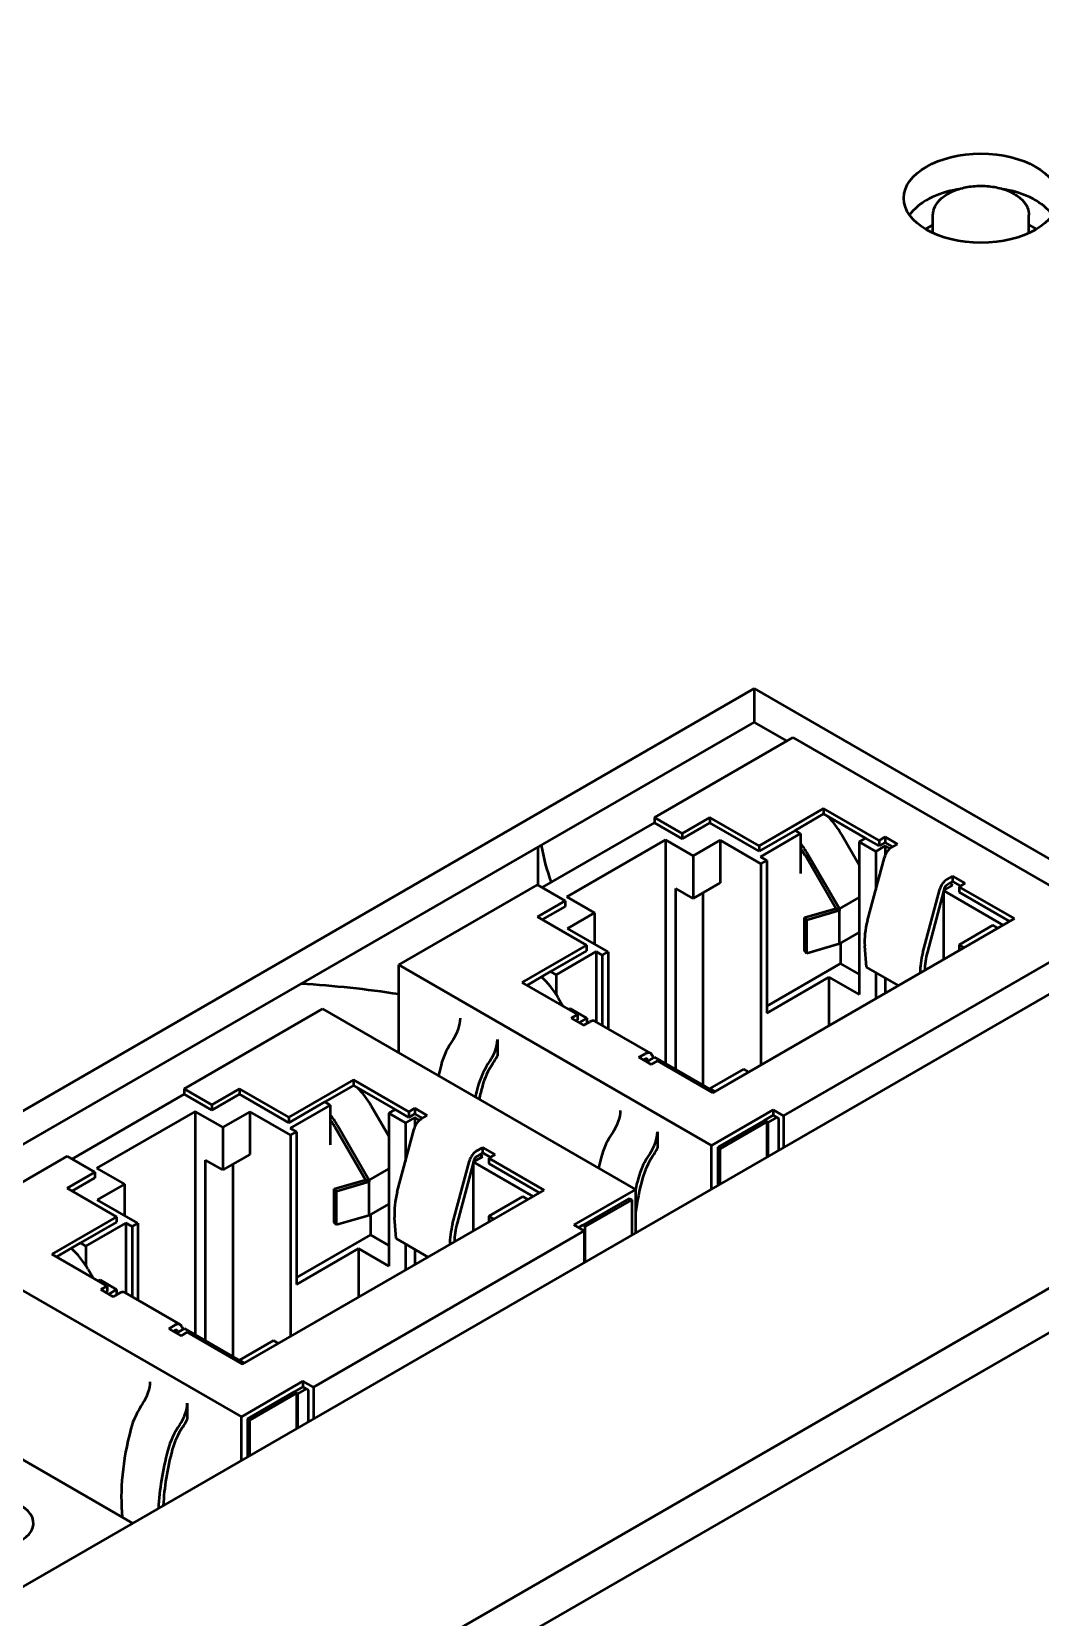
# Model space of a CAD drawing. Header units: millimetres. Extents: x 2121 to 4904, y 892 to 1933.
# Drawn here: x 3100.42 to 3122.49, y 1681.25 to 1715.95 of the extents above; entities that cross this region are included whole.
import ezdxf

# ---------------------------------------------------------------- set-up
doc = ezdxf.new("R2010")
doc.units = ezdxf.units.MM
doc.header["$LTSCALE"] = 1.8
doc.layers.add('외형선(ISO)', color=7, linetype='Continuous', lineweight=50)

msp = doc.modelspace()

# ---------------------------------------------------------------- linework, layer by layer
at = {"layer": '외형선(ISO)', "color": 7}
for p, q in [((3069.485, 1657.741), (3170.301, 1715.947)), ((3070.333, 1657.251), (3171.149, 1715.457)), ((3120.142, 1711.541), (3120.142, 1711.936)), ((3122.242, 1711.541), (3122.242, 1711.936)), ((3119.978, 1711.627), (3120.142, 1711.722)), ((3122.242, 1711.722), (3122.406, 1711.627)), ((3151.368, 1705.016), (3101.782, 1676.388)), ((3096.081, 1689.937), (3116.233, 1701.572)), ((3116.233, 1701.572), (3125.249, 1696.367)), ((3116.233, 1701.572), (3116.233, 1700.837)), ((3116.233, 1700.837), (3096.717, 1689.569)), ((3116.944, 1700.427), (3116.233, 1700.837)), ((3114.046, 1698.754), (3117.077, 1700.503)), ((3117.077, 1700.503), (3123.919, 1696.553)), ((3117.75, 1698.948), (3116.336, 1698.131)), ((3118.962, 1698.248), (3117.75, 1698.948)), ((3117.75, 1698.948), (3117.75, 1698.828)), ((3111.59, 1697.216), (3114.046, 1698.634)), ((3114.046, 1698.754), (3114.652, 1698.404)), ((3114.046, 1698.754), (3114.046, 1698.634)), ((3114.652, 1698.284), (3114.046, 1698.634)), ((3115.258, 1698.754), (3114.652, 1698.404)), ((3115.258, 1698.634), (3114.652, 1698.284)), ((3116.336, 1698.131), (3115.258, 1698.754)), ((3115.258, 1698.754), (3115.258, 1698.634)), ((3116.336, 1698.012), (3115.258, 1698.634)), ((3117.75, 1698.828), (3117.124, 1698.467)), ((3117.75, 1698.828), (3118.666, 1698.299)), ((3114.288, 1698.26), (3112.133, 1697.016)), ((3114.894, 1697.911), (3114.288, 1698.26)), ((3114.288, 1698.26), (3114.288, 1693.369)), ((3114.652, 1698.404), (3114.652, 1698.284)), ((3115.487, 1698.253), (3114.894, 1697.911)), ((3115.487, 1698.253), (3116.376, 1697.739)), ((3115.487, 1698.253), (3115.487, 1697.319)), ((3117.124, 1698.467), (3116.336, 1698.012)), ((3117.245, 1698.397), (3116.369, 1697.891)), ((3117.245, 1698.397), (3117.124, 1698.467)), ((3117.245, 1698.397), (3117.245, 1697.528)), ((3118.14, 1698.384), (3118.525, 1697.718)), ((3118.525, 1698.218), (3118.666, 1698.299)), ((3118.888, 1698.008), (3118.525, 1698.218)), ((3118.525, 1698.218), (3118.525, 1697.002)), ((3118.962, 1698.128), (3118.666, 1698.299)), ((3119.097, 1698.326), (3118.962, 1698.248)), ((3118.962, 1698.248), (3118.962, 1698.128)), ((3119.097, 1698.206), (3118.962, 1698.128)), ((3119.366, 1698.17), (3119.097, 1698.326)), ((3119.097, 1698.326), (3119.097, 1698.206)), ((3119.263, 1698.11), (3119.097, 1698.206)), ((3111.504, 1697.266), (3111.504, 1698.106)), ((3114.894, 1697.911), (3114.894, 1696.977)), ((3116.336, 1698.131), (3116.336, 1698.012)), ((3116.369, 1697.891), (3116.504, 1697.813)), ((3118.013, 1696.761), (3117.342, 1697.924)), ((3117.399, 1697.957), (3118.094, 1696.753)), ((3118.709, 1696.497), (3119.078, 1697.879)), ((3119.097, 1698.128), (3118.888, 1698.008)), ((3118.888, 1698.008), (3118.888, 1697.169)), ((3119.199, 1698.07), (3119.097, 1698.128)), ((3119.097, 1698.128), (3119.097, 1697.934)), ((3119.232, 1698.093), (3119.366, 1698.17)), ((3116.376, 1697.739), (3116.504, 1697.813)), ((3116.376, 1697.739), (3116.376, 1693.333)), ((3116.504, 1697.813), (3116.504, 1694.469)), ((3108.455, 1695.526), (3111.486, 1697.276)), ((3111.486, 1697.276), (3112.092, 1696.926)), ((3114.894, 1696.977), (3114.517, 1697.195)), ((3114.517, 1693.236), (3114.517, 1697.195)), ((3115.487, 1697.319), (3114.894, 1696.977)), ((3119.921, 1695.797), (3120.29, 1697.179)), ((3120.37, 1697.152), (3120.579, 1697.273)), ((3120.387, 1697.194), (3120.377, 1697.156)), ((3120.444, 1697.393), (3120.579, 1697.47)), ((3120.511, 1697.312), (3120.444, 1697.273)), ((3120.511, 1697.312), (3120.579, 1697.351)), ((3120.579, 1697.273), (3120.511, 1697.312)), ((3120.579, 1697.351), (3120.579, 1697.47)), ((3120.848, 1697.315), (3120.579, 1697.47)), ((3120.744, 1697.255), (3120.579, 1697.351)), ((3120.714, 1697.237), (3120.848, 1697.315)), ((3121.926, 1696.537), (3120.714, 1697.237)), ((3120.714, 1697.237), (3120.714, 1697.117)), ((3112.092, 1696.926), (3111.486, 1696.576)), ((3112.092, 1696.926), (3112.092, 1696.806)), ((3112.133, 1697.016), (3112.739, 1696.666)), ((3115.11, 1697.102), (3115.11, 1692.894)), ((3118.094, 1696.753), (3118.525, 1697.002)), ((3118.525, 1697.002), (3118.525, 1696.232)), ((3120.37, 1697.129), (3120.019, 1695.812)), ((3121.681, 1696.396), (3120.37, 1697.152)), ((3120.37, 1697.152), (3120.37, 1695.639)), ((3121.822, 1696.477), (3120.714, 1697.117)), ((3111.486, 1696.576), (3112.564, 1695.954)), ((3112.092, 1696.806), (3111.59, 1696.516)), ((3112.739, 1696.666), (3112.146, 1696.324)), ((3112.739, 1696.666), (3112.739, 1695.982)), ((3115.325, 1692.726), (3121.926, 1696.537)), ((3117.33, 1696.561), (3118.013, 1696.761)), ((3117.38, 1696.505), (3117.33, 1696.561)), ((3117.33, 1695.83), (3117.33, 1696.561)), ((3118.094, 1696.715), (3117.38, 1696.505)), ((3117.38, 1695.774), (3117.38, 1696.505)), ((3118.094, 1696.715), (3118.013, 1696.761)), ((3118.094, 1696.753), (3118.094, 1696.715)), ((3118.094, 1695.984), (3118.094, 1696.715)), ((3125.249, 1696.367), (3069.034, 1663.911)), ((3113.035, 1695.811), (3112.146, 1696.324)), ((3118.094, 1695.984), (3118.525, 1696.232)), ((3118.525, 1696.232), (3118.525, 1694.874)), ((3121.454, 1696.394), (3120.714, 1695.966)), ((3121.566, 1696.329), (3121.454, 1696.394)), ((3112.564, 1695.954), (3111.15, 1695.137)), ((3112.564, 1695.834), (3111.776, 1695.379)), ((3111.897, 1695.309), (3112.773, 1695.815)), ((3112.564, 1695.954), (3112.564, 1695.834)), ((3112.907, 1695.737), (3112.773, 1695.815)), ((3112.773, 1695.815), (3112.773, 1694.279)), ((3112.907, 1695.737), (3113.035, 1695.811)), ((3113.035, 1695.811), (3113.035, 1694.127)), ((3117.38, 1695.774), (3117.33, 1695.83)), ((3118.094, 1695.984), (3117.38, 1695.774)), ((3118.12, 1695.999), (3118.12, 1695.558)), ((3118.688, 1695.477), (3118.65, 1695.94)), ((3120.714, 1695.966), (3120.825, 1695.902)), ((3120.714, 1695.966), (3120.714, 1695.837)), ((3108.455, 1695.526), (3115.298, 1691.575)), ((3108.455, 1693.601), (3108.455, 1695.526)), ((3112.907, 1695.737), (3112.907, 1694.201)), ((3118.12, 1695.558), (3116.504, 1694.625)), ((3116.874, 1692.221), (3122.801, 1695.643)), ((3118.525, 1695.325), (3118.12, 1695.558)), ((3119.389, 1695.072), (3118.688, 1695.477)), ((3111.15, 1695.137), (3112.362, 1694.437)), ((3111.253, 1695.077), (3111.776, 1695.379)), ((3111.897, 1695.309), (3111.776, 1695.379)), ((3111.897, 1695.309), (3111.897, 1694.883)), ((3117.865, 1695.255), (3116.504, 1694.469)), ((3117.865, 1695.255), (3117.865, 1694.192)), ((3117.865, 1695.255), (3118.525, 1694.874)), ((3118.888, 1695.361), (3118.888, 1694.783)), ((3119.097, 1695.241), (3119.097, 1694.904)), ((3111.943, 1694.807), (3112.054, 1694.615)), ((3103.757, 1692.814), (3106.788, 1694.563)), ((3106.788, 1694.563), (3113.631, 1690.613)), ((3112.169, 1694.548), (3112.207, 1694.57)), ((3112.207, 1694.57), (3112.571, 1694.36)), ((3112.362, 1694.437), (3112.227, 1694.359)), ((3112.362, 1694.437), (3112.362, 1694.317)), ((3112.227, 1694.359), (3112.497, 1694.204)), ((3112.362, 1694.317), (3112.331, 1694.3)), ((3112.571, 1694.36), (3112.398, 1694.261)), ((3112.497, 1694.204), (3112.631, 1694.282)), ((3112.571, 1694.36), (3112.571, 1694.247)), ((3113.96, 1693.593), (3112.747, 1694.293)), ((3110.611, 1693.893), (3110.611, 1693.538)), ((3113.709, 1693.504), (3113.844, 1693.582)), ((3113.709, 1693.504), (3113.978, 1693.348)), ((3113.844, 1693.462), (3113.813, 1693.444)), ((3113.88, 1693.405), (3114.052, 1693.505)), ((3113.91, 1693.423), (3113.9, 1693.449)), ((3113.978, 1693.348), (3114.113, 1693.426)), ((3113.998, 1693.546), (3114.021, 1693.487)), ((3115.363, 1692.748), (3114.052, 1693.505)), ((3114.113, 1693.426), (3115.325, 1692.726)), ((3107.462, 1693.008), (3106.047, 1692.191)), ((3108.674, 1692.308), (3107.462, 1693.008)), ((3107.462, 1693.008), (3107.462, 1692.888)), ((3115.999, 1693.244), (3115.258, 1692.817)), ((3115.999, 1693.244), (3116.111, 1693.18)), ((3101.302, 1691.276), (3103.757, 1692.694)), ((3103.757, 1692.814), (3104.363, 1692.464)), ((3103.757, 1692.814), (3103.757, 1692.694)), ((3104.363, 1692.344), (3103.757, 1692.694)), ((3104.97, 1692.814), (3104.363, 1692.464)), ((3104.97, 1692.694), (3104.363, 1692.344)), ((3106.047, 1692.191), (3104.97, 1692.814)), ((3104.97, 1692.814), (3104.97, 1692.694)), ((3106.047, 1692.072), (3104.97, 1692.694)), ((3107.462, 1692.888), (3106.835, 1692.527)), ((3107.462, 1692.888), (3108.378, 1692.359)), ((3115.258, 1692.817), (3115.37, 1692.752)), ((3115.258, 1692.809), (3115.258, 1692.817)), ((3104, 1692.32), (3101.844, 1691.076)), ((3104.606, 1691.971), (3104, 1692.32)), ((3104, 1692.32), (3104, 1687.429)), ((3104.363, 1692.464), (3104.363, 1692.344)), ((3105.199, 1692.313), (3104.606, 1691.971)), ((3105.199, 1692.313), (3106.088, 1691.799)), ((3105.199, 1692.313), (3105.199, 1691.379)), ((3106.835, 1692.527), (3106.047, 1692.072)), ((3106.956, 1692.457), (3106.081, 1691.951)), ((3106.956, 1692.457), (3106.835, 1692.527)), ((3106.956, 1692.457), (3106.956, 1691.588)), ((3107.851, 1692.444), (3108.236, 1691.778)), ((3108.236, 1692.278), (3108.378, 1692.359)), ((3108.674, 1692.188), (3108.378, 1692.359)), ((3108.809, 1692.386), (3108.674, 1692.308)), ((3108.674, 1692.308), (3108.674, 1692.188)), ((3109.078, 1692.23), (3108.809, 1692.386)), ((3108.809, 1692.386), (3108.809, 1692.266)), ((3115.298, 1691.575), (3116.645, 1692.353)), ((3116.645, 1692.353), (3116.645, 1692.233)), ((3116.874, 1692.221), (3116.645, 1692.353)), ((3104.606, 1691.971), (3104.606, 1691.037)), ((3106.047, 1692.191), (3106.047, 1692.072)), ((3107.724, 1690.821), (3107.053, 1691.984)), ((3107.11, 1692.017), (3107.805, 1690.813)), ((3108.6, 1692.068), (3108.236, 1692.278)), ((3108.236, 1692.278), (3108.236, 1691.062)), ((3108.809, 1692.188), (3108.6, 1692.068)), ((3108.6, 1692.068), (3108.6, 1691.229)), ((3108.809, 1692.266), (3108.674, 1692.188)), ((3108.974, 1692.17), (3108.809, 1692.266)), ((3108.91, 1692.13), (3108.809, 1692.188)), ((3108.809, 1692.188), (3108.809, 1691.994)), ((3108.943, 1692.153), (3109.078, 1692.23)), ((3116.45, 1692.12), (3115.433, 1691.533)), ((3116.504, 1692.089), (3115.487, 1691.502)), ((3116.645, 1692.233), (3116.45, 1692.12)), ((3116.45, 1692.12), (3116.504, 1692.089)), ((3116.457, 1692.124), (3116.538, 1692.078)), ((3116.504, 1692.089), (3116.504, 1691.318)), ((3116.538, 1692.078), (3116.726, 1692.187)), ((3116.538, 1691.337), (3116.538, 1692.078)), ((3116.645, 1692.233), (3116.771, 1692.161)), ((3116.771, 1691.472), (3116.771, 1692.161)), ((3116.874, 1692.221), (3116.874, 1691.532)), ((3106.081, 1691.951), (3106.216, 1691.873)), ((3106.088, 1691.799), (3106.216, 1691.873)), ((3106.088, 1691.799), (3106.088, 1687.393)), ((3106.216, 1691.873), (3106.216, 1688.529)), ((3108.421, 1690.557), (3108.789, 1691.939)), ((3114.113, 1691.871), (3114.113, 1691.516)), ((3098.167, 1689.586), (3101.198, 1691.336)), ((3101.198, 1691.336), (3101.804, 1690.986)), ((3105.199, 1691.379), (3104.606, 1691.037)), ((3110.082, 1691.212), (3110.29, 1691.333)), ((3110.156, 1691.453), (3110.29, 1691.53)), ((3110.223, 1691.372), (3110.156, 1691.333)), ((3110.223, 1691.372), (3110.29, 1691.411)), ((3110.29, 1691.333), (3110.223, 1691.372)), ((3110.29, 1691.411), (3110.29, 1691.53)), ((3110.56, 1691.375), (3110.29, 1691.53)), ((3110.456, 1691.315), (3110.29, 1691.411)), ((3110.425, 1691.297), (3110.56, 1691.375)), ((3111.637, 1690.597), (3110.425, 1691.297)), ((3110.425, 1691.297), (3110.425, 1691.177)), ((3115.298, 1690.622), (3115.298, 1691.575)), ((3115.433, 1691.533), (3115.433, 1690.699)), ((3115.433, 1691.533), (3115.487, 1691.502)), ((3115.487, 1690.731), (3115.487, 1691.502)), ((3101.804, 1690.986), (3101.198, 1690.636)), ((3101.804, 1690.986), (3101.804, 1690.866)), ((3101.844, 1691.076), (3102.451, 1690.726)), ((3104.606, 1691.037), (3104.229, 1691.255)), ((3104.229, 1687.296), (3104.229, 1691.255)), ((3104.821, 1691.162), (3104.821, 1686.954)), ((3107.805, 1690.813), (3108.236, 1691.062)), ((3108.236, 1691.062), (3108.236, 1690.292)), ((3109.633, 1689.857), (3110.001, 1691.239)), ((3110.082, 1691.189), (3109.73, 1689.872)), ((3111.392, 1690.456), (3110.082, 1691.212)), ((3110.082, 1691.212), (3110.082, 1689.699)), ((3110.099, 1691.254), (3110.089, 1691.216)), ((3111.534, 1690.537), (3110.425, 1691.177)), ((3101.198, 1690.636), (3102.276, 1690.014)), ((3101.804, 1690.866), (3101.302, 1690.576)), ((3102.451, 1690.726), (3101.858, 1690.384)), ((3102.451, 1690.726), (3102.451, 1690.042)), ((3105.037, 1686.786), (3111.637, 1690.597)), ((3107.042, 1690.621), (3107.724, 1690.821)), ((3107.091, 1690.565), (3107.042, 1690.621)), ((3107.042, 1689.89), (3107.042, 1690.621)), ((3107.805, 1690.775), (3107.091, 1690.565)), ((3107.091, 1689.834), (3107.091, 1690.565)), ((3107.805, 1690.775), (3107.724, 1690.821)), ((3107.805, 1690.813), (3107.805, 1690.775)), ((3107.805, 1690.044), (3107.805, 1690.775)), ((3113.631, 1690.613), (3112.284, 1689.835)), ((3113.631, 1690.613), (3113.631, 1689.659)), ((3102.747, 1689.871), (3101.858, 1690.384)), ((3107.805, 1690.044), (3108.236, 1690.292)), ((3108.236, 1690.292), (3108.236, 1688.934)), ((3111.166, 1690.454), (3110.425, 1690.026)), ((3111.278, 1690.389), (3111.166, 1690.454)), ((3113.496, 1690.415), (3112.479, 1689.828)), ((3113.55, 1690.384), (3112.533, 1689.797)), ((3113.496, 1690.415), (3113.55, 1690.384)), ((3113.55, 1690.384), (3113.55, 1689.612)), ((3102.276, 1690.014), (3100.861, 1689.197)), ((3102.276, 1689.894), (3101.488, 1689.439)), ((3101.609, 1689.369), (3102.484, 1689.875)), ((3102.276, 1690.014), (3102.276, 1689.894)), ((3102.619, 1689.797), (3102.484, 1689.875)), ((3102.484, 1689.875), (3102.484, 1688.339)), ((3102.619, 1689.797), (3102.747, 1689.871)), ((3102.747, 1689.871), (3102.747, 1688.187)), ((3107.091, 1689.834), (3107.042, 1689.89)), ((3107.805, 1690.044), (3107.091, 1689.834)), ((3107.832, 1690.059), (3107.832, 1689.618)), ((3108.4, 1689.537), (3108.362, 1690)), ((3110.425, 1690.026), (3110.537, 1689.962)), ((3110.425, 1690.026), (3110.425, 1689.897)), ((3098.167, 1689.586), (3105.01, 1685.635)), ((3102.619, 1689.797), (3102.619, 1688.261)), ((3107.832, 1689.618), (3106.216, 1688.685)), ((3106.586, 1686.281), (3112.513, 1689.703)), ((3108.236, 1689.385), (3107.832, 1689.618)), ((3109.1, 1689.132), (3108.4, 1689.537)), ((3112.513, 1689.703), (3112.284, 1689.835)), ((3112.479, 1689.828), (3112.388, 1689.775)), ((3112.479, 1689.828), (3112.533, 1689.797)), ((3112.513, 1689.703), (3112.513, 1689.014)), ((3112.533, 1689.025), (3112.533, 1689.797)), ((3100.861, 1689.197), (3102.073, 1688.497)), ((3100.965, 1689.137), (3101.488, 1689.439)), ((3101.609, 1689.369), (3101.488, 1689.439)), ((3101.609, 1689.369), (3101.609, 1688.943)), ((3107.576, 1689.315), (3106.216, 1688.529)), ((3107.576, 1689.315), (3107.576, 1688.252)), ((3107.576, 1689.315), (3108.236, 1688.934)), ((3108.6, 1689.421), (3108.6, 1688.843)), ((3108.809, 1689.301), (3108.809, 1688.964)), ((3101.655, 1688.867), (3101.766, 1688.675)), ((3101.881, 1688.608), (3101.919, 1688.63)), ((3101.919, 1688.63), (3102.282, 1688.42)), ((3102.073, 1688.497), (3101.939, 1688.419)), ((3102.073, 1688.497), (3102.073, 1688.377)), ((3101.939, 1688.419), (3102.208, 1688.264)), ((3102.073, 1688.377), (3102.042, 1688.36)), ((3102.282, 1688.42), (3102.11, 1688.321)), ((3102.208, 1688.264), (3102.343, 1688.342)), ((3102.282, 1688.42), (3102.282, 1688.307)), ((3103.671, 1687.653), (3102.459, 1688.353)), ((3103.421, 1687.564), (3103.555, 1687.642)), ((3103.421, 1687.564), (3103.69, 1687.408)), ((3103.555, 1687.522), (3103.524, 1687.504)), ((3103.592, 1687.465), (3103.764, 1687.565)), ((3103.622, 1687.483), (3103.612, 1687.509)), ((3103.69, 1687.408), (3103.825, 1687.486)), ((3103.709, 1687.606), (3103.732, 1687.547)), ((3105.075, 1686.808), (3103.764, 1687.565)), ((3103.825, 1687.486), (3105.037, 1686.786)), ((3105.71, 1687.304), (3104.97, 1686.876)), ((3105.71, 1687.304), (3105.822, 1687.24)), ((3104.97, 1686.876), (3105.081, 1686.812)), ((3104.97, 1686.869), (3104.97, 1686.876)), ((3105.01, 1685.635), (3106.357, 1686.413)), ((3106.357, 1686.413), (3106.357, 1686.293)), ((3106.586, 1686.281), (3106.357, 1686.413)), ((3106.162, 1686.18), (3105.145, 1685.593)), ((3106.216, 1686.149), (3105.199, 1685.562)), ((3106.357, 1686.293), (3106.162, 1686.18)), ((3106.162, 1686.18), (3106.216, 1686.149)), ((3106.168, 1686.184), (3106.249, 1686.138)), ((3106.216, 1686.149), (3106.216, 1685.378)), ((3106.249, 1686.138), (3106.438, 1686.247)), ((3106.249, 1685.397), (3106.249, 1686.138)), ((3106.357, 1686.293), (3106.482, 1686.221)), ((3106.482, 1685.532), (3106.482, 1686.221)), ((3106.586, 1686.281), (3106.586, 1685.592)), ((3103.825, 1685.931), (3103.825, 1685.576)), ((3101.762, 1683.809), (3098.654, 1685.604)), ((3105.01, 1684.682), (3105.01, 1685.635)), ((3105.145, 1685.593), (3105.145, 1684.759)), ((3105.145, 1685.593), (3105.199, 1685.562)), ((3105.199, 1684.791), (3105.199, 1685.562)), ((3102.631, 1683.308), (3101.762, 1683.809))]:
    msp.add_line(p, q, dxfattribs=at)
msp.add_ellipse((3121.192, 1712.304), major_axis=(1.688, 0), ratio=0.57735, dxfattribs=at)
for centre, major_axis, start_param, end_param in [((3121.192, 1711.569), (-1.688, 0), 5.009874, 5.896497), ((3121.192, 1711.569), (1.688, 0), 0.386689, 1.273311), ((3117.568, 1698.054), (0.571, -0.99), 1.570796, 2.012947), ((3124.629, 1698.899), (-13.125, 0), 0.099791, 0.20851), ((3116.827, 1697.627), (0.572, -0.99), 1.570796, 1.813241), ((3116.827, 1697.627), (-0.514, 0.891), 4.712389, 4.886314), ((3119.232, 1697.903), (0.116, 0.201), 0.785398, 2.007129), ((3120.444, 1697.203), (0.116, 0.201), 0.785398, 2.007129), ((3120.444, 1697.203), (-0.0427, -0.074), 3.926991, 5.148721), ((3119.692, 1696.651), (0.74, 1.282), 2.007129, 2.447091), ((3120.905, 1695.951), (0.74, 1.282), 2.007129, 2.359161), ((3120.905, 1695.951), (-0.667, -1.155), 5.148721, 5.50108), ((3105.006, 1687.57), (13.125, 0), 1.304889, 1.471005), ((3111.372, 1694.477), (0.571, -0.99), 1.570796, 2.102218), ((3109.398, 1694.126), (0.286, 0.495), 4.57251, 5.497787), ((3112.631, 1694.092), (0.116, 0.201), 0, 0.785398), ((3110.109, 1693.447), (0.55, 0.952), 1.430917, 2.007129), ((3110.207, 1693.66), (0.286, 0.495), 4.57251, 5.497787), ((3110.917, 1692.98), (0.55, 0.952), 1.430917, 2.007129), ((3110.917, 1692.98), (-0.476, -0.825), 4.57251, 5.148721), ((3110.207, 1693.66), (-0.359, -0.622), 1.430917, 1.705653), ((3113.844, 1693.392), (0.116, 0.201), 5.846853, 7.068583), ((3113.844, 1693.392), (0.0427, 0.074), 5.846853, 7.068583), ((3112.641, 1693.845), (2.455, 4.251), 2.007129, 2.059259), ((3107.28, 1692.114), (0.571, -0.99), 1.570796, 2.012947), ((3113.449, 1693.378), (2.455, 4.251), 2.007129, 2.059259), ((3113.449, 1693.378), (-2.381, -4.124), 5.148721, 5.217292), ((3112.901, 1692.104), (0.286, 0.495), 4.57251, 5.497787), ((3106.539, 1691.687), (0.571, -0.99), 1.570796, 1.813241), ((3106.539, 1691.687), (-0.514, 0.891), 4.712389, 4.886314), ((3108.943, 1691.963), (0.116, 0.201), 0.785398, 2.007129), ((3113.611, 1691.425), (0.55, 0.952), 1.430917, 2.007129), ((3113.709, 1691.637), (0.286, 0.495), 4.57251, 5.497787), ((3110.156, 1691.263), (0.116, 0.201), 0.785398, 2.007129), ((3110.156, 1691.263), (-0.0427, -0.074), 3.926991, 5.148721), ((3116.143, 1691.822), (2.455, 4.251), 2.007129, 2.059259), ((3114.42, 1690.958), (0.55, 0.952), 1.430917, 2.007129), ((3114.42, 1690.958), (-0.476, -0.825), 4.57251, 5.148721), ((3113.709, 1691.637), (-0.359, -0.622), 1.430917, 1.705653), ((3116.951, 1691.356), (-2.381, -4.124), 5.148721, 5.329769), ((3116.951, 1691.356), (2.455, 4.251), 2.007129, 2.060017), ((3109.404, 1690.711), (0.74, 1.282), 2.007129, 2.447091), ((3110.616, 1690.011), (-0.667, -1.155), 5.148721, 5.50108), ((3110.616, 1690.011), (0.74, 1.282), 2.007129, 2.359161), ((3101.083, 1688.537), (0.571, -0.99), 1.570796, 2.102218), ((3102.343, 1688.152), (0.116, 0.201), 0, 0.785398), ((3103.555, 1687.452), (0.116, 0.201), 5.846853, 7.068583), ((3103.555, 1687.452), (0.0427, 0.074), 5.846853, 7.068583), ((3102.612, 1686.164), (0.286, 0.495), 4.57251, 5.497787), ((3103.323, 1685.485), (0.55, 0.952), 1.430917, 2.007129), ((3103.421, 1685.697), (0.286, 0.495), 4.57251, 5.497787), ((3105.855, 1685.882), (2.455, 4.251), 2.007129, 2.469549), ((3104.131, 1685.018), (0.55, 0.952), 1.430917, 2.007129), ((3104.131, 1685.018), (-0.476, -0.825), 4.57251, 5.148721), ((3103.421, 1685.697), (-0.359, -0.622), 1.430917, 1.705653), ((3106.663, 1685.416), (2.455, 4.251), 2.007129, 2.301256), ((3106.663, 1685.416), (-2.381, -4.124), 5.148721, 5.441154), ((3099.53, 1683.309), (0.933, 0), 4.857202, 7.068583)]:
    msp.add_ellipse(centre, major_axis=major_axis, ratio=0.57735, start_param=start_param, end_param=end_param, dxfattribs=at)
msp.add_open_spline([(3120.142, 1711.936), (3120.142, 1712.001), (3120.158, 1712.066), (3120.221, 1712.191), (3120.269, 1712.25), (3120.394, 1712.36), (3120.474, 1712.409), (3120.655, 1712.49), (3120.756, 1712.522), (3120.97, 1712.564), (3121.082, 1712.574), (3121.306, 1712.574), (3121.418, 1712.563), (3121.63, 1712.521), (3121.731, 1712.49), (3121.913, 1712.408), (3121.993, 1712.358), (3122.124, 1712.242), (3122.174, 1712.177), (3122.229, 1712.052), (3122.242, 1711.994), (3122.242, 1711.936)], degree=3, knots=[3.926991, 3.926991, 3.926991, 3.926991, 4.208416, 4.208416, 4.510143, 4.510143, 4.837669, 4.837669, 5.16978, 5.16978, 5.49997, 5.49997, 5.829237, 5.829237, 6.159446, 6.159446, 6.491561, 6.491561, 6.818812, 6.818812, 7.068583, 7.068583, 7.068583, 7.068583], dxfattribs=at)

doc.saveas('drawing.dxf')
